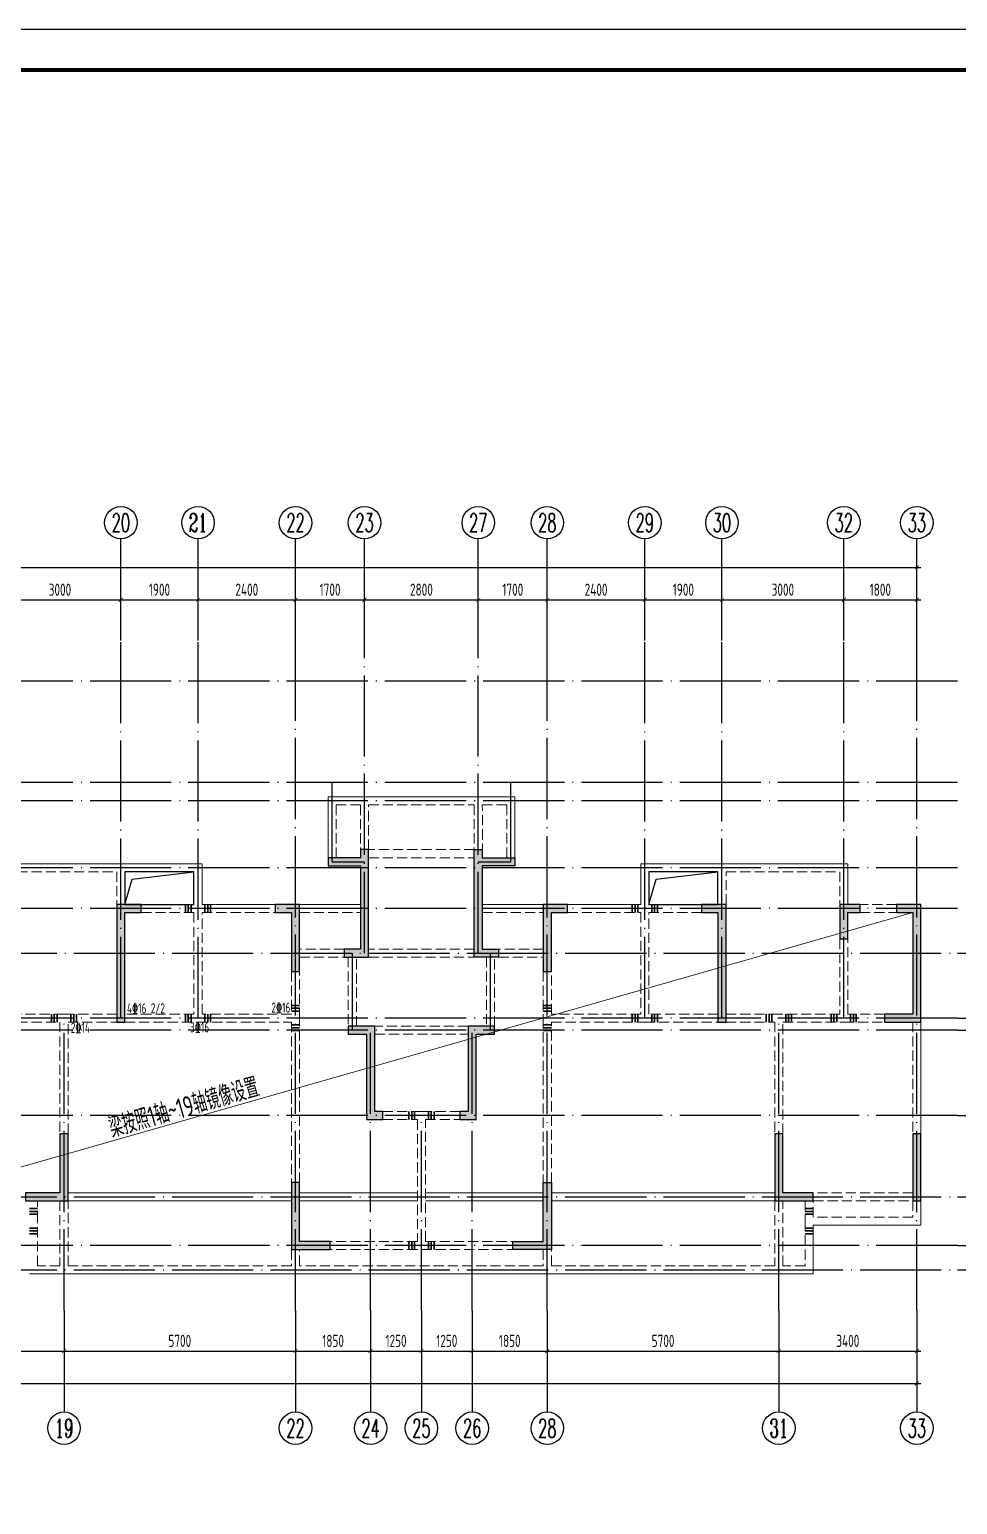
# Model space of a CAD drawing. Extents: x 826826 to 1642106, y -156213 to 399140.
# Drawn here: x 1428500 to 1451350, y -26189 to 10136 of the extents above; entities that cross this region are included whole.
import ezdxf
from ezdxf.enums import TextEntityAlignment as Align

# ---------------------------------------------------------------- set-up
doc = ezdxf.new("R2010")
doc.units = 0
doc.header["$LTSCALE"] = 1000
doc.linetypes.add('DASH', pattern=[0.35, 0.25, -0.1])
doc.linetypes.add('DOTE', pattern=[2.42, 2, -0.2, 0.02, -0.2])
doc.layers.get('0').update_dxf_attribs({"linetype": 'CONTINUOUS'})
doc.layers.get('DEFPOINTS').update_dxf_attribs({"linetype": 'CONTINUOUS'})
for name, color, linetype in [('-TK', 7, 'CONTINUOUS'), ('A-AXIS', 1, 'CONTINUOUS'), ('A-DOTE', 10, 'DOTE'), ('AXIS_TEXT', 4, 'CONTINUOUS'), ('S-D洞口', 4, 'CONTINUOUS'), ('S-L主梁线', 4, 'DASH'), ('S-L梁编号', 6, 'CONTINUOUS'), ('S-L梁配筋', 7, 'CONTINUOUS'), ('S-Q墙填充', 252, 'CONTINUOUS'), ('S-Q墙实线', 6, 'CONTINUOUS'), ('S-Y一般标注', 3, 'CONTINUOUS')]:
    doc.layers.add(name, color=color, linetype=linetype)
doc.layers.add('梁附加箍筋', color=1, linetype='CONTINUOUS', lineweight=35)
doc.styles.add('_TCH_AXIS', font='COMPLEX', dxfattribs={"bigfont": 'GBCBIG'})
doc.styles.add('COMPLEX', font='COMPLEX')
doc.styles.add('TSSD_DIMENSION', font='Tssdeng.shx', dxfattribs={"width": 0.7, "bigfont": 'tssdchn.shx'})
doc.styles.add('TSSD_REIN', font='tssdeng.shx', dxfattribs={"width": 0.7, "height": 300, "bigfont": 'tssdchn.shx'})
doc.dimstyles.new('TSSD_100_100$0', dxfattribs={"dimtxt": 300, "dimasz": 80, "dimexe": 100, "dimexo": 250, "dimgap": 100, "dimtad": 1, "dimdec": 0, "dimzin": 0, "dimdsep": 46, "dimtxsty": 'TSSD_DIMENSION', "dimblk": 'ARCHTICK', "dimcen": 0, "dimdle": 100, "dimclrd": 3, "dimclre": 3, "dimclrt": 7, "dimadec": 0, "dimazin": 0, "dimtfac": 1, "dimtdec": 0, "dimtix": 1, "dimtmove": 2, "dimatfit": 3, "dimldrblk": 'ARCHTICK', "dimfxl": 0, "dimtolj": 1, "dimtzin": 0, "dimarcsym": 0})

# ---------------------------------------------------------------- blocks, each defined once
blk = doc.blocks.new('_ArchTick')
at = {"color": 0, "linetype": 'ByBlock', "const_width": 0.15}
blk.add_lwpolyline([(-0.5, -0.5), (0.5, 0.5)], dxfattribs=at)
blk = doc.blocks.new('*D859')
at = {"layer": 'DEFPOINTS', "color": 0}
for p in [(53100, 20800), (51300, 19800), (53100, 19800)]:
    blk.add_point(p, dxfattribs=at)
at = {"layer": 'S-Y一般标注', "color": 0, "lineweight": -2}
for p, q in [((51200, 20800), (53200, 20800)), ((51300, 20050), (51300, 20900)), ((53100, 20050), (53100, 20900))]:
    blk.add_line(p, q, dxfattribs=at)
at = {"layer": 'S-Y一般标注', "color": 0, "lineweight": -2, "xscale": 100, "yscale": 100, "zscale": 100, "rotation": 180}
blk.add_blockref('_ArchTick', (51300, 20800), dxfattribs=at)
at = {"layer": 'S-Y一般标注', "color": 0, "lineweight": -2, "xscale": 100, "yscale": 100, "zscale": 100}
blk.add_blockref('_ArchTick', (53100, 20800), dxfattribs=at)
at = {"layer": 'S-Y一般标注', "color": 7, "insert": (52200, 21050), "char_height": 300, "attachment_point": 5, "style": 'TSSD_DIMENSION'}
blk.add_mtext('\\A1;1800', dxfattribs=at)
blk = doc.blocks.new('*D860')
at = {"layer": 'DEFPOINTS', "color": 0}
for p in [(51300, 20800), (48300, 19800), (51300, 19800)]:
    blk.add_point(p, dxfattribs=at)
at = {"layer": 'S-Y一般标注', "color": 0, "lineweight": -2}
for p, q in [((48200, 20800), (51400, 20800)), ((48300, 20050), (48300, 20900)), ((51300, 20050), (51300, 20900))]:
    blk.add_line(p, q, dxfattribs=at)
at = {"layer": 'S-Y一般标注', "color": 0, "lineweight": -2, "xscale": 100, "yscale": 100, "zscale": 100, "rotation": 180}
blk.add_blockref('_ArchTick', (48300, 20800), dxfattribs=at)
at = {"layer": 'S-Y一般标注', "color": 0, "lineweight": -2, "xscale": 100, "yscale": 100, "zscale": 100}
blk.add_blockref('_ArchTick', (51300, 20800), dxfattribs=at)
at = {"layer": 'S-Y一般标注', "color": 7, "insert": (49800, 21050), "char_height": 300, "attachment_point": 5, "style": 'TSSD_DIMENSION'}
blk.add_mtext('\\A1;3000', dxfattribs=at)
blk = doc.blocks.new('*D861')
at = {"layer": 'DEFPOINTS', "color": 0}
for p in [(48300, 20800), (46400, 19800), (48300, 19800)]:
    blk.add_point(p, dxfattribs=at)
at = {"layer": 'S-Y一般标注', "color": 0, "lineweight": -2}
for p, q in [((46300, 20800), (48400, 20800)), ((46400, 20050), (46400, 20900)), ((48300, 20050), (48300, 20900))]:
    blk.add_line(p, q, dxfattribs=at)
at = {"layer": 'S-Y一般标注', "color": 0, "lineweight": -2, "xscale": 100, "yscale": 100, "zscale": 100, "rotation": 180}
blk.add_blockref('_ArchTick', (46400, 20800), dxfattribs=at)
at = {"layer": 'S-Y一般标注', "color": 0, "lineweight": -2, "xscale": 100, "yscale": 100, "zscale": 100}
blk.add_blockref('_ArchTick', (48300, 20800), dxfattribs=at)
at = {"layer": 'S-Y一般标注', "color": 7, "insert": (47350, 21050), "char_height": 300, "attachment_point": 5, "style": 'TSSD_DIMENSION'}
blk.add_mtext('\\A1;1900', dxfattribs=at)
blk = doc.blocks.new('*D862')
at = {"layer": 'DEFPOINTS', "color": 0}
for p in [(46400, 20800), (44000, 19800), (46400, 19800)]:
    blk.add_point(p, dxfattribs=at)
at = {"layer": 'S-Y一般标注', "color": 0, "lineweight": -2}
for p, q in [((43900, 20800), (46500, 20800)), ((44000, 20050), (44000, 20900)), ((46400, 20050), (46400, 20900))]:
    blk.add_line(p, q, dxfattribs=at)
at = {"layer": 'S-Y一般标注', "color": 0, "lineweight": -2, "xscale": 100, "yscale": 100, "zscale": 100, "rotation": 180}
blk.add_blockref('_ArchTick', (44000, 20800), dxfattribs=at)
at = {"layer": 'S-Y一般标注', "color": 0, "lineweight": -2, "xscale": 100, "yscale": 100, "zscale": 100}
blk.add_blockref('_ArchTick', (46400, 20800), dxfattribs=at)
at = {"layer": 'S-Y一般标注', "color": 7, "insert": (45200, 21050), "char_height": 300, "attachment_point": 5, "style": 'TSSD_DIMENSION'}
blk.add_mtext('\\A1;2400', dxfattribs=at)
blk = doc.blocks.new('*D863')
at = {"layer": 'DEFPOINTS', "color": 0}
for p in [(44000, 20800), (42300, 19800), (44000, 19800)]:
    blk.add_point(p, dxfattribs=at)
at = {"layer": 'S-Y一般标注', "color": 0, "lineweight": -2}
for p, q in [((42200, 20800), (44100, 20800)), ((42300, 20050), (42300, 20900)), ((44000, 20050), (44000, 20900))]:
    blk.add_line(p, q, dxfattribs=at)
at = {"layer": 'S-Y一般标注', "color": 0, "lineweight": -2, "xscale": 100, "yscale": 100, "zscale": 100, "rotation": 180}
blk.add_blockref('_ArchTick', (42300, 20800), dxfattribs=at)
at = {"layer": 'S-Y一般标注', "color": 0, "lineweight": -2, "xscale": 100, "yscale": 100, "zscale": 100}
blk.add_blockref('_ArchTick', (44000, 20800), dxfattribs=at)
at = {"layer": 'S-Y一般标注', "color": 7, "insert": (43150, 21050), "char_height": 300, "attachment_point": 5, "style": 'TSSD_DIMENSION'}
blk.add_mtext('\\A1;1700', dxfattribs=at)
blk = doc.blocks.new('*D864')
at = {"layer": 'DEFPOINTS', "color": 0}
for p in [(42300, 20800), (39500, 19800), (42300, 19800)]:
    blk.add_point(p, dxfattribs=at)
at = {"layer": 'S-Y一般标注', "color": 0, "lineweight": -2}
for p, q in [((39400, 20800), (42400, 20800)), ((39500, 20050), (39500, 20900)), ((42300, 20050), (42300, 20900))]:
    blk.add_line(p, q, dxfattribs=at)
at = {"layer": 'S-Y一般标注', "color": 0, "lineweight": -2, "xscale": 100, "yscale": 100, "zscale": 100, "rotation": 180}
blk.add_blockref('_ArchTick', (39500, 20800), dxfattribs=at)
at = {"layer": 'S-Y一般标注', "color": 0, "lineweight": -2, "xscale": 100, "yscale": 100, "zscale": 100}
blk.add_blockref('_ArchTick', (42300, 20800), dxfattribs=at)
at = {"layer": 'S-Y一般标注', "color": 7, "insert": (40900, 21050), "char_height": 300, "attachment_point": 5, "style": 'TSSD_DIMENSION'}
blk.add_mtext('\\A1;2800', dxfattribs=at)
blk = doc.blocks.new('*D865')
at = {"layer": 'DEFPOINTS', "color": 0}
for p in [(39500, 20800), (37800, 19800), (39500, 19800)]:
    blk.add_point(p, dxfattribs=at)
at = {"layer": 'S-Y一般标注', "color": 0, "lineweight": -2}
for p, q in [((37700, 20800), (39600, 20800)), ((37800, 20050), (37800, 20900)), ((39500, 20050), (39500, 20900))]:
    blk.add_line(p, q, dxfattribs=at)
at = {"layer": 'S-Y一般标注', "color": 0, "lineweight": -2, "xscale": 100, "yscale": 100, "zscale": 100, "rotation": 180}
blk.add_blockref('_ArchTick', (37800, 20800), dxfattribs=at)
at = {"layer": 'S-Y一般标注', "color": 0, "lineweight": -2, "xscale": 100, "yscale": 100, "zscale": 100}
blk.add_blockref('_ArchTick', (39500, 20800), dxfattribs=at)
at = {"layer": 'S-Y一般标注', "color": 7, "insert": (38650, 21050), "char_height": 300, "attachment_point": 5, "style": 'TSSD_DIMENSION'}
blk.add_mtext('\\A1;1700', dxfattribs=at)
blk = doc.blocks.new('*D866')
at = {"layer": 'DEFPOINTS', "color": 0}
for p in [(37800, 20800), (35400, 19800), (37800, 19800)]:
    blk.add_point(p, dxfattribs=at)
at = {"layer": 'S-Y一般标注', "color": 0, "lineweight": -2}
for p, q in [((35300, 20800), (37900, 20800)), ((35400, 20050), (35400, 20900)), ((37800, 20050), (37800, 20900))]:
    blk.add_line(p, q, dxfattribs=at)
at = {"layer": 'S-Y一般标注', "color": 0, "lineweight": -2, "xscale": 100, "yscale": 100, "zscale": 100, "rotation": 180}
blk.add_blockref('_ArchTick', (35400, 20800), dxfattribs=at)
at = {"layer": 'S-Y一般标注', "color": 0, "lineweight": -2, "xscale": 100, "yscale": 100, "zscale": 100}
blk.add_blockref('_ArchTick', (37800, 20800), dxfattribs=at)
at = {"layer": 'S-Y一般标注', "color": 7, "insert": (36600, 21050), "char_height": 300, "attachment_point": 5, "style": 'TSSD_DIMENSION'}
blk.add_mtext('\\A1;2400', dxfattribs=at)
blk = doc.blocks.new('*D867')
at = {"layer": 'DEFPOINTS', "color": 0}
for p in [(35400, 20800), (33500, 19800), (35400, 19800)]:
    blk.add_point(p, dxfattribs=at)
at = {"layer": 'S-Y一般标注', "color": 0, "lineweight": -2}
for p, q in [((33400, 20800), (35500, 20800)), ((33500, 20050), (33500, 20900)), ((35400, 20050), (35400, 20900))]:
    blk.add_line(p, q, dxfattribs=at)
at = {"layer": 'S-Y一般标注', "color": 0, "lineweight": -2, "xscale": 100, "yscale": 100, "zscale": 100, "rotation": 180}
blk.add_blockref('_ArchTick', (33500, 20800), dxfattribs=at)
at = {"layer": 'S-Y一般标注', "color": 0, "lineweight": -2, "xscale": 100, "yscale": 100, "zscale": 100}
blk.add_blockref('_ArchTick', (35400, 20800), dxfattribs=at)
at = {"layer": 'S-Y一般标注', "color": 7, "insert": (34450, 21050), "char_height": 300, "attachment_point": 5, "style": 'TSSD_DIMENSION'}
blk.add_mtext('\\A1;1900', dxfattribs=at)
blk = doc.blocks.new('*D868')
at = {"layer": 'DEFPOINTS', "color": 0}
for p in [(33500, 20800), (30500, 19800), (33500, 19800)]:
    blk.add_point(p, dxfattribs=at)
at = {"layer": 'S-Y一般标注', "color": 0, "lineweight": -2}
for p, q in [((30400, 20800), (33600, 20800)), ((30500, 20050), (30500, 20900)), ((33500, 20050), (33500, 20900))]:
    blk.add_line(p, q, dxfattribs=at)
at = {"layer": 'S-Y一般标注', "color": 0, "lineweight": -2, "xscale": 100, "yscale": 100, "zscale": 100, "rotation": 180}
blk.add_blockref('_ArchTick', (30500, 20800), dxfattribs=at)
at = {"layer": 'S-Y一般标注', "color": 0, "lineweight": -2, "xscale": 100, "yscale": 100, "zscale": 100}
blk.add_blockref('_ArchTick', (33500, 20800), dxfattribs=at)
at = {"layer": 'S-Y一般标注', "color": 7, "insert": (32000, 21050), "char_height": 300, "attachment_point": 5, "style": 'TSSD_DIMENSION'}
blk.add_mtext('\\A1;3000', dxfattribs=at)
blk = doc.blocks.new('*D870')
at = {"layer": 'DEFPOINTS', "color": 0}
for p in [(49700.000008, 3300.000008), (53100.000008, 3300.000008), (53100.000008, 2300.000008)]:
    blk.add_point(p, dxfattribs=at)
at = {"layer": 'S-Y一般标注', "color": 0, "lineweight": -2}
for p, q in [((49700.000008, 3050.000008), (49700.000008, 2200.000008)), ((53100.000008, 3050.000008), (53100.000008, 2200.000008)), ((49600.000008, 2300.000008), (53200.000008, 2300.000008))]:
    blk.add_line(p, q, dxfattribs=at)
at = {"layer": 'S-Y一般标注', "color": 0, "lineweight": -2, "xscale": 100, "yscale": 100, "zscale": 100, "rotation": 180}
blk.add_blockref('_ArchTick', (49700.000008, 2300.000008), dxfattribs=at)
at = {"layer": 'S-Y一般标注', "color": 0, "lineweight": -2, "xscale": 100, "yscale": 100, "zscale": 100}
blk.add_blockref('_ArchTick', (53100.000008, 2300.000008), dxfattribs=at)
at = {"layer": 'S-Y一般标注', "color": 7, "insert": (51400.000008, 2550.000008), "char_height": 300, "attachment_point": 5, "style": 'TSSD_DIMENSION'}
blk.add_mtext('\\A1;3400', dxfattribs=at)
blk = doc.blocks.new('*D871')
at = {"layer": 'DEFPOINTS', "color": 0}
for p in [(44000, 3300), (49700, 3300), (49700, 2300)]:
    blk.add_point(p, dxfattribs=at)
at = {"layer": 'S-Y一般标注', "color": 0, "lineweight": -2}
for p, q in [((44000, 3050), (44000, 2200)), ((49700, 3050), (49700, 2200)), ((43900, 2300), (49800, 2300))]:
    blk.add_line(p, q, dxfattribs=at)
at = {"layer": 'S-Y一般标注', "color": 0, "lineweight": -2, "xscale": 100, "yscale": 100, "zscale": 100, "rotation": 180}
blk.add_blockref('_ArchTick', (44000, 2300), dxfattribs=at)
at = {"layer": 'S-Y一般标注', "color": 0, "lineweight": -2, "xscale": 100, "yscale": 100, "zscale": 100}
blk.add_blockref('_ArchTick', (49700, 2300), dxfattribs=at)
at = {"layer": 'S-Y一般标注', "color": 7, "insert": (46850, 2550), "char_height": 300, "attachment_point": 5, "style": 'TSSD_DIMENSION'}
blk.add_mtext('\\A1;5700', dxfattribs=at)
blk = doc.blocks.new('*D872')
at = {"layer": 'DEFPOINTS', "color": 0}
for p in [(42150, 3300), (44000, 3300), (44000, 2300)]:
    blk.add_point(p, dxfattribs=at)
at = {"layer": 'S-Y一般标注', "color": 0, "lineweight": -2}
for p, q in [((42150, 3050), (42150, 2200)), ((44000, 3050), (44000, 2200)), ((42050, 2300), (44100, 2300))]:
    blk.add_line(p, q, dxfattribs=at)
at = {"layer": 'S-Y一般标注', "color": 0, "lineweight": -2, "xscale": 100, "yscale": 100, "zscale": 100, "rotation": 180}
blk.add_blockref('_ArchTick', (42150, 2300), dxfattribs=at)
at = {"layer": 'S-Y一般标注', "color": 0, "lineweight": -2, "xscale": 100, "yscale": 100, "zscale": 100}
blk.add_blockref('_ArchTick', (44000, 2300), dxfattribs=at)
at = {"layer": 'S-Y一般标注', "color": 7, "insert": (43075, 2550), "char_height": 300, "attachment_point": 5, "style": 'TSSD_DIMENSION'}
blk.add_mtext('\\A1;1850', dxfattribs=at)
blk = doc.blocks.new('*D873')
at = {"layer": 'DEFPOINTS', "color": 0}
for p in [(37800, 3300), (39650, 3300), (39650, 2300)]:
    blk.add_point(p, dxfattribs=at)
at = {"layer": 'S-Y一般标注', "color": 0, "lineweight": -2}
for p, q in [((37800, 3050), (37800, 2200)), ((39650, 3050), (39650, 2200)), ((37700, 2300), (39750, 2300))]:
    blk.add_line(p, q, dxfattribs=at)
at = {"layer": 'S-Y一般标注', "color": 0, "lineweight": -2, "xscale": 100, "yscale": 100, "zscale": 100, "rotation": 180}
blk.add_blockref('_ArchTick', (37800, 2300), dxfattribs=at)
at = {"layer": 'S-Y一般标注', "color": 0, "lineweight": -2, "xscale": 100, "yscale": 100, "zscale": 100}
blk.add_blockref('_ArchTick', (39650, 2300), dxfattribs=at)
at = {"layer": 'S-Y一般标注', "color": 7, "insert": (38725, 2550), "char_height": 300, "attachment_point": 5, "style": 'TSSD_DIMENSION'}
blk.add_mtext('\\A1;1850', dxfattribs=at)
blk = doc.blocks.new('*D874')
at = {"layer": 'DEFPOINTS', "color": 0}
for p in [(32100, 3300), (37800, 3300), (37800, 2300)]:
    blk.add_point(p, dxfattribs=at)
at = {"layer": 'S-Y一般标注', "color": 0, "lineweight": -2}
for p, q in [((32100, 3050), (32100, 2200)), ((37800, 3050), (37800, 2200)), ((32000, 2300), (37900, 2300))]:
    blk.add_line(p, q, dxfattribs=at)
at = {"layer": 'S-Y一般标注', "color": 0, "lineweight": -2, "xscale": 100, "yscale": 100, "zscale": 100, "rotation": 180}
blk.add_blockref('_ArchTick', (32100, 2300), dxfattribs=at)
at = {"layer": 'S-Y一般标注', "color": 0, "lineweight": -2, "xscale": 100, "yscale": 100, "zscale": 100}
blk.add_blockref('_ArchTick', (37800, 2300), dxfattribs=at)
at = {"layer": 'S-Y一般标注', "color": 7, "insert": (34950, 2550), "char_height": 300, "attachment_point": 5, "style": 'TSSD_DIMENSION'}
blk.add_mtext('\\A1;5700', dxfattribs=at)
blk = doc.blocks.new('*D875')
at = {"layer": 'DEFPOINTS', "color": 0}
for p in [(28700.000008, 3300.000008), (32100.000008, 3300.000008), (32100.000008, 2300.000008)]:
    blk.add_point(p, dxfattribs=at)
at = {"layer": 'S-Y一般标注', "color": 0, "lineweight": -2}
for p, q in [((28700.000008, 3050.000008), (28700.000008, 2200.000008)), ((32100.000008, 3050.000008), (32100.000008, 2200.000008)), ((28600.000008, 2300.000008), (32200.000008, 2300.000008))]:
    blk.add_line(p, q, dxfattribs=at)
at = {"layer": 'S-Y一般标注', "color": 0, "lineweight": -2, "xscale": 100, "yscale": 100, "zscale": 100, "rotation": 180}
blk.add_blockref('_ArchTick', (28700.000008, 2300.000008), dxfattribs=at)
at = {"layer": 'S-Y一般标注', "color": 0, "lineweight": -2, "xscale": 100, "yscale": 100, "zscale": 100}
blk.add_blockref('_ArchTick', (32100.000008, 2300.000008), dxfattribs=at)
at = {"layer": 'S-Y一般标注', "color": 7, "insert": (30400.000008, 2550.000008), "char_height": 300, "attachment_point": 5, "style": 'TSSD_DIMENSION'}
blk.add_mtext('\\A1;3400', dxfattribs=at)
blk = doc.blocks.new('*D876')
at = {"layer": 'DEFPOINTS', "color": 0}
for p in [(54100.000008, 4900.000008), (55100.000008, 4900.000008), (54100.000008, 4300.000008)]:
    blk.add_point(p, dxfattribs=at)
at = {"layer": 'S-Y一般标注', "color": 0, "lineweight": -2}
for p, q in [((54350.000008, 4900.000008), (55200.000008, 4900.000008)), ((55100.000008, 4900.000008), (55100.000008, 5000.000008)), ((55100.000008, 4300.000008), (55100.000008, 4900.000008)), ((54350.000008, 4300.000008), (55200.000008, 4300.000008)), ((55100.000008, 4300.000008), (55100.000008, 4200.000008))]:
    blk.add_line(p, q, dxfattribs=at)
at = {"layer": 'S-Y一般标注', "color": 0, "lineweight": -2, "xscale": 100, "yscale": 100, "zscale": 100}
for p, rotation in [((55100.000008, 4900.000008), 270), ((55100.000008, 4300.000008), 90)]:
    blk.add_blockref('_ArchTick', p, dxfattribs=dict(at, rotation=rotation))
at = {"layer": 'S-Y一般标注', "color": 7, "insert": (54850.000008, 4600.000008), "char_height": 300, "attachment_point": 5, "rotation": 90, "style": 'TSSD_DIMENSION'}
blk.add_mtext('\\A1;600', dxfattribs=at)
blk = doc.blocks.new('*D887')
at = {"layer": 'DEFPOINTS', "color": 0}
for p in [(54100, 18800), (55900, 18800), (54100, 4300)]:
    blk.add_point(p, dxfattribs=at)
at = {"layer": 'S-Y一般标注', "color": 0, "lineweight": -2}
for p, q in [((55900, 4200), (55900, 18900)), ((54350, 18800), (56000, 18800)), ((54350, 4300), (56000, 4300))]:
    blk.add_line(p, q, dxfattribs=at)
at = {"layer": 'S-Y一般标注', "color": 0, "lineweight": -2, "xscale": 100, "yscale": 100, "zscale": 100}
for p, rotation in [((55900, 18800), 90), ((55900, 4300), 270)]:
    blk.add_blockref('_ArchTick', p, dxfattribs=dict(at, rotation=rotation))
at = {"layer": 'S-Y一般标注', "color": 7, "insert": (55650, 11550), "char_height": 300, "attachment_point": 5, "rotation": 90, "style": 'TSSD_DIMENSION'}
blk.add_mtext('\\A1;14500', dxfattribs=at)
blk = doc.blocks.new('*D911')
at = {"layer": 'DEFPOINTS', "color": 0}
for p in [(53100, 21600), (4300, 19800), (53100, 19800)]:
    blk.add_point(p, dxfattribs=at)
at = {"layer": 'S-Y一般标注', "color": 0, "lineweight": -2}
for p, q in [((4200, 21600), (53200, 21600)), ((4300, 20050), (4300, 21700)), ((53100, 20050), (53100, 21700))]:
    blk.add_line(p, q, dxfattribs=at)
at = {"layer": 'S-Y一般标注', "color": 0, "lineweight": -2, "xscale": 100, "yscale": 100, "zscale": 100, "rotation": 180}
blk.add_blockref('_ArchTick', (4300, 21600), dxfattribs=at)
at = {"layer": 'S-Y一般标注', "color": 0, "lineweight": -2, "xscale": 100, "yscale": 100, "zscale": 100}
blk.add_blockref('_ArchTick', (53100, 21600), dxfattribs=at)
at = {"layer": 'S-Y一般标注', "color": 7, "insert": (28700, 21850), "char_height": 300, "attachment_point": 5, "style": 'TSSD_DIMENSION'}
blk.add_mtext('\\A1;48800', dxfattribs=at)
blk = doc.blocks.new('*D918')
at = {"layer": 'DEFPOINTS', "color": 0}
for p in [(4300.000008, 3300.000008), (53100.000008, 3300.000008), (53100.000008, 1500.000008)]:
    blk.add_point(p, dxfattribs=at)
at = {"layer": 'S-Y一般标注', "color": 0, "lineweight": -2}
for p, q in [((4300.000008, 3050.000008), (4300.000008, 1400.000008)), ((53100.000008, 3050.000008), (53100.000008, 1400.000008)), ((4200.000008, 1500.000008), (53200.000008, 1500.000008))]:
    blk.add_line(p, q, dxfattribs=at)
at = {"layer": 'S-Y一般标注', "color": 0, "lineweight": -2, "xscale": 100, "yscale": 100, "zscale": 100, "rotation": 180}
blk.add_blockref('_ArchTick', (4300.000008, 1500.000008), dxfattribs=at)
at = {"layer": 'S-Y一般标注', "color": 0, "lineweight": -2, "xscale": 100, "yscale": 100, "zscale": 100}
blk.add_blockref('_ArchTick', (53100.000008, 1500.000008), dxfattribs=at)
at = {"layer": 'S-Y一般标注', "color": 7, "insert": (28700.000008, 1750.000008), "char_height": 300, "attachment_point": 5, "style": 'TSSD_DIMENSION'}
blk.add_mtext('\\A1;48800', dxfattribs=at)
blk = doc.blocks.new('_AXISO')
blk.add_circle((0, 0), 0.5)
at = {"layer": 'AXIS_TEXT', "style": 'COMPLEX', "width": 1.041667}
blk.add_attdef('A', text='', height=0.56, dxfattribs=at).set_placement((-0.25, -0.28), (0.25, -0.28), align=Align.FIT)
blk = doc.blocks.new('*D921')
at = {"layer": 'DEFPOINTS', "color": 0}
for p in [(39650, 3300), (40900, 3300), (40900, 2300)]:
    blk.add_point(p, dxfattribs=at)
at = {"layer": 'S-Y一般标注', "color": 0, "lineweight": -2}
for p, q in [((39650, 3050), (39650, 2200)), ((40900, 3050), (40900, 2200)), ((39550, 2300), (41000, 2300))]:
    blk.add_line(p, q, dxfattribs=at)
at = {"layer": 'S-Y一般标注', "color": 0, "lineweight": -2, "xscale": 100, "yscale": 100, "zscale": 100, "rotation": 180}
blk.add_blockref('_ArchTick', (39650, 2300), dxfattribs=at)
at = {"layer": 'S-Y一般标注', "color": 0, "lineweight": -2, "xscale": 100, "yscale": 100, "zscale": 100}
blk.add_blockref('_ArchTick', (40900, 2300), dxfattribs=at)
at = {"layer": 'S-Y一般标注', "color": 7, "insert": (40275, 2550), "char_height": 300, "attachment_point": 5, "style": 'TSSD_DIMENSION'}
blk.add_mtext('\\A1;1250', dxfattribs=at)
blk = doc.blocks.new('*D922')
at = {"layer": 'DEFPOINTS', "color": 0}
for p in [(40900, 3300), (42150, 3300), (42150, 2300)]:
    blk.add_point(p, dxfattribs=at)
at = {"layer": 'S-Y一般标注', "color": 0, "lineweight": -2}
for p, q in [((40900, 3050), (40900, 2200)), ((42150, 3050), (42150, 2200)), ((40800, 2300), (42250, 2300))]:
    blk.add_line(p, q, dxfattribs=at)
at = {"layer": 'S-Y一般标注', "color": 0, "lineweight": -2, "xscale": 100, "yscale": 100, "zscale": 100, "rotation": 180}
blk.add_blockref('_ArchTick', (40900, 2300), dxfattribs=at)
at = {"layer": 'S-Y一般标注', "color": 0, "lineweight": -2, "xscale": 100, "yscale": 100, "zscale": 100}
blk.add_blockref('_ArchTick', (42150, 2300), dxfattribs=at)
at = {"layer": 'S-Y一般标注', "color": 7, "insert": (41525, 2550), "char_height": 300, "attachment_point": 5, "style": 'TSSD_DIMENSION'}
blk.add_mtext('\\A1;1250', dxfattribs=at)
blk = doc.blocks.new('20210802.02294918')
at = {"layer": '梁附加箍筋', "lineweight": 35}
for p, q in [((-960793, -156931), (-960793, -156731)), ((-960723, -156931), (-960723, -156731)), ((-960653, -156931), (-960653, -156731)), ((-960313, -156931), (-960313, -156731)), ((-960243, -156931), (-960243, -156731)), ((-960173, -156931), (-960173, -156731)), ((-949793, -156931), (-949793, -156731)), ((-949723, -156931), (-949723, -156731)), ((-949653, -156931), (-949653, -156731)), ((-949313, -156931), (-949313, -156731)), ((-949243, -156931), (-949243, -156731)), ((-949173, -156931), (-949173, -156731)), ((-964093, -159631), (-964093, -159431)), ((-964023, -159631), (-964023, -159431)), ((-963953, -159631), (-963953, -159431)), ((-963613, -159631), (-963613, -159431)), ((-963543, -159631), (-963543, -159431)), ((-963473, -159631), (-963473, -159431)), ((-960793, -159631), (-960793, -159431)), ((-960723, -159631), (-960723, -159431)), ((-960653, -159631), (-960653, -159431)), ((-960313, -159631), (-960313, -159431)), ((-960243, -159631), (-960243, -159431)), ((-960173, -159631), (-960173, -159431)), ((-957983, -159221), (-958183, -159221)), ((-957983, -159291), (-958183, -159291)), ((-957983, -159361), (-958183, -159361)), ((-951783, -159221), (-951983, -159221)), ((-951783, -159291), (-951983, -159291)), ((-951783, -159361), (-951983, -159361)), ((-949793, -159631), (-949793, -159431)), ((-949723, -159631), (-949723, -159431)), ((-949653, -159631), (-949653, -159431)), ((-949313, -159631), (-949313, -159431)), ((-949243, -159631), (-949243, -159431)), ((-949173, -159631), (-949173, -159431)), ((-946493, -159631), (-946493, -159431)), ((-946423, -159631), (-946423, -159431)), ((-946353, -159631), (-946353, -159431)), ((-946013, -159631), (-946013, -159431)), ((-945943, -159631), (-945943, -159431)), ((-945873, -159631), (-945873, -159431)), ((-944895, -159631), (-944895, -159431)), ((-944825, -159631), (-944825, -159431)), ((-944755, -159631), (-944755, -159431)), ((-944415, -159631), (-944415, -159431)), ((-944345, -159631), (-944345, -159431)), ((-944275, -159631), (-944275, -159431)), ((-957983, -159701), (-958183, -159701)), ((-957983, -159771), (-958183, -159771)), ((-951783, -159701), (-951983, -159701)), ((-951783, -159771), (-951983, -159771)), ((-957983, -159841), (-958183, -159841)), ((-951783, -159841), (-951983, -159841)), ((-955293, -162031), (-955293, -161831)), ((-955223, -162031), (-955223, -161831)), ((-955153, -162031), (-955153, -161831)), ((-954813, -162031), (-954813, -161831)), ((-954743, -162031), (-954743, -161831)), ((-954673, -162031), (-954673, -161831)), ((-964433, -164221), (-964633, -164221)), ((-964433, -164291), (-964633, -164291)), ((-964433, -164361), (-964633, -164361)), ((-945333, -164221), (-945533, -164221)), ((-945333, -164291), (-945533, -164291)), ((-945333, -164361), (-945533, -164361)), ((-964433, -164701), (-964633, -164701)), ((-964433, -164771), (-964633, -164771)), ((-964433, -164841), (-964633, -164841)), ((-945333, -164701), (-945533, -164701)), ((-945333, -164771), (-945533, -164771)), ((-945333, -164841), (-945533, -164841)), ((-955293, -165231), (-955293, -165031)), ((-955223, -165231), (-955223, -165031)), ((-955153, -165231), (-955153, -165031)), ((-954813, -165231), (-954813, -165031)), ((-954743, -165231), (-954743, -165031)), ((-954673, -165231), (-954673, -165031))]:
    blk.add_line(p, q, dxfattribs=at)
blk = doc.blocks.new('20210809.19332126')
at = {"layer": 'S-Q墙填充'}
h = blk.add_hatch(color=252, dxfattribs=at)
h.dxf.hatch_style = 1
h.paths.add_polyline_path([(35199, 10250), (34400, 10250), (34400, 10050), (35199, 10050), (35199, 9000), (35199, 8000), (35000, 8000), (34799, 8000), (34799, 7800), (35000, 7800), (35399, 7800), (35399, 9000), (35399, 10150), (35399, 10450), (35199, 10450)])
h = blk.add_hatch(color=252, dxfattribs=at)
h.dxf.hatch_style = 1
h.paths.add_polyline_path([(38200, 10250), (38999, 10250), (38999, 10050), (38200, 10050), (38200, 9000), (38200, 8000), (38399, 8000), (38600, 8000), (38600, 7800), (38399, 7800), (38000, 7800), (38000, 9000), (38000, 10150), (38000, 10450), (38200, 10450)])
h = blk.add_hatch(color=252, dxfattribs=at)
h.dxf.hatch_style = 1
h.paths.add_polyline_path([(29400, 8900), (29800, 8900), (29800, 9100), (29200, 9100), (29200, 6200), (29400, 6200)])
h = blk.add_hatch(color=252, dxfattribs=at)
h.dxf.hatch_style = 1
h.paths.add_polyline_path([(33500, 7900), (33500, 7450), (33700, 7450), (33700, 7900), (33700, 9100), (33100, 9100), (33100, 8900), (33500, 8900)])
h = blk.add_hatch(color=252, dxfattribs=at)
h.dxf.hatch_style = 1
h.paths.add_polyline_path([(39700, 7900), (39700, 7450), (39900, 7450), (39900, 7900), (39900, 8900), (40300, 8900), (40300, 9100), (39700, 9100)])
h = blk.add_hatch(color=252, dxfattribs=at)
h.dxf.hatch_style = 1
h.paths.add_polyline_path([(44200, 9100), (43600, 9100), (43600, 8900), (44000, 8900), (44000, 6200), (44200, 6200)])
h = blk.add_hatch(color=252, dxfattribs=at)
h.dxf.hatch_style = 1
h.paths.add_polyline_path([(47000, 9100), (47000, 8250), (47200, 8250), (47200, 8900), (47500, 8900), (47500, 9100)])
h = blk.add_hatch(color=252, dxfattribs=at)
h.dxf.hatch_style = 1
h.paths.add_polyline_path([(48800, 8900), (48800, 6400), (48100, 6400), (48100, 6200), (49000, 6200), (49000, 9100), (48400, 9100), (48400, 8900)])
h = blk.add_hatch(color=252, dxfattribs=at)
h.dxf.hatch_style = 1
h.paths.add_polyline_path([(35350, 3800), (35750, 3800), (35750, 4000), (35550, 4000), (35550, 6100), (35300, 6100), (34900, 6100), (34900, 5900), (35300, 5900), (35350, 5900)])
h = blk.add_hatch(color=252, dxfattribs=at)
h.dxf.hatch_style = 1
h.paths.add_polyline_path([(37850, 6100), (37850, 4000), (37650, 4000), (37650, 3800), (38050, 3800), (38050, 5900), (38500, 5900), (38500, 6100)])
h = blk.add_hatch(color=252, dxfattribs=at)
h.dxf.hatch_style = 1
h.paths.add_polyline_path([(28000, 1800), (28000, 3450), (27800, 3450), (27800, 2000), (27150, 2000), (26950, 2000), (26950, 1800), (27150, 1800)])
h = blk.add_hatch(color=252, dxfattribs=at)
h.dxf.hatch_style = 1
h.paths.add_polyline_path([(46350, 2000), (46250, 2000), (45600, 2000), (45600, 3450), (45400, 3450), (45400, 1800), (46250, 1800), (46350, 1800)])
h = blk.add_hatch(color=252, dxfattribs=at)
h.dxf.hatch_style = 1
h.paths.add_polyline_path([(49000, 1800), (49000, 3450), (48800, 3450), (48800, 1800)])
h = blk.add_hatch(color=252, dxfattribs=at)
h.dxf.hatch_style = 1
h.paths.add_polyline_path([(33500, 600), (34450, 600), (34450, 800), (33700, 800), (33700, 2250), (33500, 2250)])
h = blk.add_hatch(color=252, dxfattribs=at)
h.dxf.hatch_style = 1
h.paths.add_polyline_path([(39900, 600), (38950, 600), (38950, 800), (39700, 800), (39700, 2250), (39900, 2250)])
at = {"layer": 'S-L主梁线', "linetype": 'ByBlock', "lineweight": 18}
for p, q in [((35300, 11750), (34400, 11750)), ((34400, 11750), (34400, 10250)), ((38100, 11750), (35300, 11750)), ((39000, 11750), (38100, 11750)), ((39000, 10250), (39000, 11750)), ((29300, 10100), (26200, 10100)), ((31300, 10100), (29300, 10100)), ((31300, 9100), (31300, 10100)), ((42100, 10100), (42100, 9100)), ((44100, 10100), (42100, 10100)), ((47199, 10100), (44100, 10100)), ((47200, 9100), (47199, 10100)), ((33100, 9100), (31300, 9100)), ((35200, 9100), (33700, 9100)), ((39700, 9100), (38201, 9101)), ((42100, 9100), (40300, 9100)), ((49000, 3450), (49000, 6200)), ((28000, 2000), (33500, 2000)), ((33700, 2000), (36600, 2000)), ((36800, 2000), (39700, 2000)), ((39900, 2000), (45400, 2000)), ((49000, 1200), (49000, 1900)), ((28000, 1800), (33500, 1800)), ((33700, 1800), (36600, 1800)), ((36800, 1800), (39700, 1800)), ((39900, 1800), (45400, 1800)), ((46350, 1200), (49000, 1200)), ((46350, 0), (46350, 1200)), ((27050, 0), (27900, 0)), ((27900, 0), (33600, 0)), ((33600, 0), (39800, 0)), ((39800, 0), (45500, 0)), ((45500, 0), (46350, 0))]:
    blk.add_line(p, q, dxfattribs=at)
at = {"layer": 'S-L主梁线', "linetype": 'DASH', "lineweight": 18}
for p, q in [((34600, 11550), (35200, 11550)), ((34600, 10250), (34600, 11550)), ((35200, 11550), (35200, 10350)), ((35400, 10450), (35400, 11550)), ((35400, 11550), (38000, 11550)), ((38000, 11550), (38001, 10450)), ((38201, 10350), (38200, 11550)), ((38200, 11550), (38800, 11550)), ((38800, 11550), (38800, 10250)), ((38001, 10450), (35400, 10450)), ((35400, 10250), (38001, 10250)), ((26400, 9900), (29200, 9900)), ((29200, 9900), (29200, 9100)), ((29400, 9100), (29400, 9900)), ((29400, 9900), (31100, 9900)), ((31100, 9900), (31100, 9100)), ((42300, 9100), (42300, 9900)), ((42300, 9900), (44000, 9900)), ((44000, 9900), (44000, 9100)), ((44200, 9100), (44200, 9900)), ((44200, 9900), (46999, 9900)), ((46999, 9900), (47000, 9000)), ((31100, 9100), (29800, 9100)), ((43600, 9100), (42300, 9100)), ((48400, 9100), (47500, 9100)), ((29800, 8900), (31100, 8900)), ((31100, 8900), (31100, 6400)), ((31300, 8900), (33100, 8900)), ((31300, 6400), (31300, 8900)), ((33700, 8900), (35200, 8900)), ((38201, 8901), (39700, 8900)), ((40300, 8900), (42100, 8900)), ((42100, 8900), (42100, 6400)), ((42300, 8900), (43600, 8900)), ((42300, 6400), (42300, 8900)), ((47500, 8900), (48400, 8900)), ((34800, 8000), (33700, 8000)), ((38000, 8000), (35400, 8000)), ((39700, 8000), (38600, 8000)), ((47000, 8250), (46999, 6400)), ((47199, 6400), (47200, 8250)), ((33700, 7800), (34800, 7800)), ((34900, 7800), (34900, 6100)), ((35100, 6100), (35100, 7800)), ((35400, 7800), (38000, 7800)), ((38300, 7800), (38300, 6100)), ((38500, 6100), (38500, 7800)), ((38600, 7800), (39700, 7800)), ((33500, 7450), (33500, 6400)), ((33700, 6300), (33700, 7450)), ((39700, 7450), (39700, 6300)), ((39900, 6400), (39900, 7450)), ((27900, 6400), (26400, 6400)), ((26400, 6200), (27800, 6200)), ((27800, 6200), (27800, 3450)), ((29200, 6400), (27900, 6400)), ((28000, 3450), (28000, 6200)), ((28000, 6200), (29200, 6200)), ((31100, 6400), (29400, 6400)), ((29400, 6200), (31200, 6200)), ((31200, 6200), (33500, 6200)), ((33500, 6400), (31300, 6400)), ((33500, 6200), (33500, 2250)), ((33700, 2250), (33700, 6300)), ((39700, 6300), (39700, 2250)), ((42100, 6400), (39900, 6400)), ((39900, 2250), (39900, 6200)), ((39900, 6200), (42200, 6200)), ((42200, 6200), (44000, 6200)), ((44000, 6400), (42300, 6400)), ((45500, 6400), (44200, 6400)), ((44200, 6200), (45400, 6200)), ((45400, 6200), (45400, 3450)), ((46999, 6400), (45500, 6400)), ((45600, 3450), (45600, 6200)), ((45600, 6200), (47099, 6200)), ((47099, 6200), (48100, 6200)), ((48100, 6400), (47199, 6400)), ((48800, 6200), (48800, 3450)), ((37850, 6100), (35550, 6100)), ((35550, 5900), (37850, 5900)), ((36700, 4000), (35750, 4000)), ((37650, 4000), (36700, 4000)), ((35750, 3800), (36600, 3800)), ((36600, 3800), (36600, 800)), ((36800, 800), (36800, 3800)), ((36800, 3800), (37650, 3800)), ((48800, 2000), (46350, 2000)), ((46350, 1400), (46350, 1900)), ((27250, 1300), (27250, 1800)), ((27800, 1800), (27800, 200)), ((28000, 200), (28000, 1800)), ((45400, 1800), (45400, 200)), ((45600, 200), (45600, 1800)), ((46150, 1800), (46150, 1300)), ((46350, 1800), (48800, 1800)), ((48800, 1800), (48800, 1400)), ((27250, 200), (27250, 1300)), ((46150, 1300), (46150, 200)), ((48800, 1400), (46350, 1400)), ((36600, 800), (34250, 800)), ((39150, 800), (36800, 800)), ((33500, 600), (33500, 200)), ((33700, 200), (33700, 600)), ((34250, 600), (36700, 600)), ((36700, 600), (39150, 600)), ((39700, 600), (39700, 200)), ((39900, 200), (39900, 600)), ((27800, 200), (27250, 200)), ((33500, 200), (28000, 200)), ((39700, 200), (33700, 200)), ((45400, 200), (39900, 200)), ((46150, 200), (45600, 200))]:
    blk.add_line(p, q, dxfattribs=at)
at = {"layer": 'S-Q墙实线'}
for points in [[(35199, 10250), (34400, 10250), (34400, 10050), (35199, 10050), (35199, 9000), (35199, 8000), (35000, 8000), (34799, 8000), (34799, 7800), (35000, 7800), (35399, 7800), (35399, 9000), (35399, 10150), (35399, 10450), (35199, 10450), (35199, 10250)], [(38200, 10250), (38999, 10250), (38999, 10050), (38200, 10050), (38200, 9000), (38200, 8000), (38399, 8000), (38600, 8000), (38600, 7800), (38399, 7800), (38000, 7800), (38000, 9000), (38000, 10150), (38000, 10450), (38200, 10450), (38200, 10250)], [(48800, 8900), (48800, 6400), (48100, 6400), (48100, 6200), (49000, 6200), (49000, 9100), (48400, 9100), (48400, 8900), (48800, 8900)], [(37850, 6100), (37850, 4000), (37650, 4000), (37650, 3800), (38050, 3800), (38050, 5900), (38500, 5900), (38500, 6100), (37850, 6100)], [(46350, 1800), (46350, 1800), (46350, 2000), (46350, 2000), (45600, 2000), (45600, 3450), (45400, 3450), (45400, 1800), (46350, 1800)]]:
    blk.add_lwpolyline(points, dxfattribs=at)
for points in [[(29400, 8900), (29800, 8900), (29800, 9100), (29200, 9100), (29200, 6200), (29400, 6200)], [(33500, 7900), (33500, 7450), (33700, 7450), (33700, 7900), (33700, 9100), (33100, 9100), (33100, 8900), (33500, 8900)], [(39700, 7900), (39700, 7450), (39900, 7450), (39900, 7900), (39900, 8900), (40300, 8900), (40300, 9100), (39700, 9100)], [(44200, 9100), (43600, 9100), (43600, 8900), (44000, 8900), (44000, 6200), (44200, 6200)], [(47000, 9100), (47000, 8250), (47200, 8250), (47200, 8900), (47500, 8900), (47500, 9100)], [(35350, 3800), (35750, 3800), (35750, 4000), (35550, 4000), (35550, 6100), (35300, 6100), (34900, 6100), (34900, 5900), (35300, 5900), (35350, 5900)], [(28000, 1800), (28000, 3450), (27800, 3450), (27800, 2000), (27150, 2000), (26950, 2000), (26950, 1800), (27150, 1800)], [(49000, 1800), (49000, 3450), (48800, 3450), (48800, 1800)], [(33500, 600), (34450, 600), (34450, 800), (33700, 800), (33700, 2250), (33500, 2250)], [(39900, 600), (38950, 600), (38950, 800), (39700, 800), (39700, 2250), (39900, 2250)]]:
    blk.add_lwpolyline(points, close=True, dxfattribs=at)
blk = doc.blocks.new('A1')
blk.add_lwpolyline([(0, 59400), (0, 0), (84100, 0), (84100, 59400)], close=True)
at = {"const_width": 100}
blk.add_lwpolyline([(2500, 58400), (2500, 1000), (83100, 1000), (83100, 58400)], close=True, dxfattribs=at)
blk = doc.blocks.new('20210801.08533475')
at = {"layer": 'A-AXIS'}
for p, q in [((33500, 19800), (33500, 22300)), ((35400, 19800), (35400, 22300)), ((37800, 19800), (37800, 22300)), ((39500, 19800), (39500, 22300)), ((42300, 19800), (42300, 22300)), ((44000, 19800), (44000, 22300)), ((46400, 19800), (46400, 22300)), ((48300, 19800), (48300, 22300)), ((51300, 19800), (51300, 22300)), ((53100, 19800), (53100, 22300)), ((54100, 12100), (56600, 12100)), ((54100, 10500), (56600, 10500)), ((54100, 10200), (56600, 10200)), ((54100, 8100), (56600, 8100)), ((54100, 6100), (56600, 6100)), ((54100, 4900), (56600, 4900)), ((54100, 4300), (56600, 4300)), ((32100, 3300), (32100, 800)), ((37800, 3300), (37800, 800)), ((39650, 3300), (39650, 800)), ((40900, 3300), (40900, 800)), ((42150, 3300), (42150, 800)), ((44000, 3300), (44000, 800)), ((49700, 3300), (49700, 800)), ((53100, 3300), (53100, 800))]:
    blk.add_line(p, q, dxfattribs=at)
at = {"layer": 'A-DOTE'}
for p, q in [((33500, 10500), (33500, 19800)), ((35400, 10500), (35400, 19800)), ((37800, 3300), (37800, 19800)), ((39500, 12100), (39500, 19800)), ((42300, 12100), (42300, 19800)), ((44000, 3300), (44000, 19800)), ((46400, 10500), (46400, 19800)), ((48300, 10500), (48300, 19800)), ((51300, 10500), (51300, 19800)), ((53100, 3300), (53100, 19800)), ((54100, 18800), (3300, 18800)), ((54100, 16300), (3300, 16300)), ((38700, 14350), (38700, 16300)), ((43100, 14350), (43100, 16300)), ((54100, 15850), (3300, 15850)), ((54100, 14200), (3300, 14200)), ((38700, 14350), (39500, 14350)), ((42300, 14350), (43100, 14350)), ((54100, 13200), (3300, 13200)), ((3300, 12100), (54100, 12100)), ((39200, 10200), (39200, 12100)), ((42600, 10200), (42600, 12100)), ((54100, 10500), (3300, 10500)), ((54100, 10200), (3300, 10200)), ((32100, 3300), (32100, 10500)), ((39650, 3300), (39650, 10200)), ((42150, 3300), (42150, 10200)), ((49700, 3300), (49700, 10500)), ((54100, 8100), (3300, 8100)), ((40900, 3300), (40900, 8100)), ((3300, 6100), (54100, 6100)), ((54100, 4900), (3300, 4900)), ((3300, 4300), (54100, 4300))]:
    blk.add_line(p, q, dxfattribs=at)
at = {"layer": 'A-AXIS'}
ref = blk.add_blockref('_AXISO', (33500, 22700), dxfattribs=dict(at, xscale=800, yscale=800, zscale=800))
ref.add_attrib('A', '20', dxfattribs={"layer": 'AXIS_TEXT', "height": 452.55, "style": '_TCH_AXIS', "width": 0.617647}).set_placement((33273.7, 22473.7), (33726.3, 22473.7), align=Align.FIT)
ref = blk.add_blockref('_AXISO', (35400, 22700), dxfattribs=dict(at, xscale=800, yscale=800, zscale=800))
ref.add_attrib('A', '21', dxfattribs={"layer": 'AXIS_TEXT', "height": 452.55, "style": '_TCH_AXIS', "width": 0.724138}).set_placement((35173.7, 22473.7), (35626.3, 22473.7), align=Align.FIT)
ref = blk.add_blockref('_AXISO', (37800, 22700), dxfattribs=dict(at, xscale=800, yscale=800, zscale=800))
ref.add_attrib('A', '22', dxfattribs={"layer": 'AXIS_TEXT', "height": 452.55, "style": '_TCH_AXIS', "width": 0.617647}).set_placement((37573.7, 22473.7), (38026.3, 22473.7), align=Align.FIT)
ref = blk.add_blockref('_AXISO', (39500, 22700), dxfattribs=dict(at, xscale=800, yscale=800, zscale=800))
ref.add_attrib('A', '23', dxfattribs={"layer": 'AXIS_TEXT', "height": 452.55, "style": '_TCH_AXIS', "width": 0.617647}).set_placement((39273.7, 22473.7), (39726.3, 22473.7), align=Align.FIT)
ref = blk.add_blockref('_AXISO', (42300, 22700), dxfattribs=dict(at, xscale=800, yscale=800, zscale=800))
ref.add_attrib('A', '27', dxfattribs={"layer": 'AXIS_TEXT', "height": 452.55, "style": '_TCH_AXIS', "width": 0.617647}).set_placement((42073.7, 22473.7), (42526.3, 22473.7), align=Align.FIT)
ref = blk.add_blockref('_AXISO', (44000, 22700), dxfattribs=dict(at, xscale=800, yscale=800, zscale=800))
ref.add_attrib('A', '28', dxfattribs={"layer": 'AXIS_TEXT', "height": 452.55, "style": '_TCH_AXIS', "width": 0.617647}).set_placement((43773.7, 22473.7), (44226.3, 22473.7), align=Align.FIT)
ref = blk.add_blockref('_AXISO', (46400, 22700), dxfattribs=dict(at, xscale=800, yscale=800, zscale=800))
ref.add_attrib('A', '29', dxfattribs={"layer": 'AXIS_TEXT', "height": 452.55, "style": '_TCH_AXIS', "width": 0.617647}).set_placement((46173.7, 22473.7), (46626.3, 22473.7), align=Align.FIT)
ref = blk.add_blockref('_AXISO', (48300, 22700), dxfattribs=dict(at, xscale=800, yscale=800, zscale=800))
ref.add_attrib('A', '30', dxfattribs={"layer": 'AXIS_TEXT', "height": 452.55, "style": '_TCH_AXIS', "width": 0.636364}).set_placement((48073.7, 22473.7), (48526.3, 22473.7), align=Align.FIT)
ref = blk.add_blockref('_AXISO', (51300, 22700), dxfattribs=dict(at, xscale=800, yscale=800, zscale=800))
ref.add_attrib('A', '32', dxfattribs={"layer": 'AXIS_TEXT', "height": 452.55, "style": '_TCH_AXIS', "width": 0.636364}).set_placement((51073.7, 22473.7), (51526.3, 22473.7), align=Align.FIT)
ref = blk.add_blockref('_AXISO', (53100, 22700), dxfattribs=dict(at, xscale=800, yscale=800, zscale=800))
ref.add_attrib('A', '33', dxfattribs={"layer": 'AXIS_TEXT', "height": 452.55, "style": '_TCH_AXIS', "width": 0.636364}).set_placement((52873.7, 22473.7), (53326.3, 22473.7), align=Align.FIT)
ref = blk.add_blockref('_AXISO', (32100, 400), dxfattribs=dict(at, xscale=800, yscale=800, zscale=800))
ref.add_attrib('A', '19', dxfattribs={"layer": 'AXIS_TEXT', "height": 452.55, "style": '_TCH_AXIS', "width": 0.724138}).set_placement((31873.7, 173.7), (32326.3, 173.7), align=Align.FIT)
ref = blk.add_blockref('_AXISO', (37800, 400), dxfattribs=dict(at, xscale=800, yscale=800, zscale=800))
ref.add_attrib('A', '22', dxfattribs={"layer": 'AXIS_TEXT', "height": 452.55, "style": '_TCH_AXIS', "width": 0.617647}).set_placement((37573.7, 173.7), (38026.3, 173.7), align=Align.FIT)
ref = blk.add_blockref('_AXISO', (39650, 400), dxfattribs=dict(at, xscale=800, yscale=800, zscale=800))
ref.add_attrib('A', '24', dxfattribs={"layer": 'AXIS_TEXT', "height": 452.55, "style": '_TCH_AXIS', "width": 0.583333}).set_placement((39423.7, 173.7), (39876.3, 173.7), align=Align.FIT)
ref = blk.add_blockref('_AXISO', (40900, 400), dxfattribs=dict(at, xscale=800, yscale=800, zscale=800))
ref.add_attrib('A', '25', dxfattribs={"layer": 'AXIS_TEXT', "height": 452.55, "style": '_TCH_AXIS', "width": 0.617647}).set_placement((40673.7, 173.7), (41126.3, 173.7), align=Align.FIT)
ref = blk.add_blockref('_AXISO', (42150, 400), dxfattribs=dict(at, xscale=800, yscale=800, zscale=800))
ref.add_attrib('A', '26', dxfattribs={"layer": 'AXIS_TEXT', "height": 452.55, "style": '_TCH_AXIS', "width": 0.617647}).set_placement((41923.7, 173.7), (42376.3, 173.7), align=Align.FIT)
ref = blk.add_blockref('_AXISO', (44000, 400), dxfattribs=dict(at, xscale=800, yscale=800, zscale=800))
ref.add_attrib('A', '28', dxfattribs={"layer": 'AXIS_TEXT', "height": 452.55, "style": '_TCH_AXIS', "width": 0.617647}).set_placement((43773.7, 173.7), (44226.3, 173.7), align=Align.FIT)
ref = blk.add_blockref('_AXISO', (49700, 400), dxfattribs=dict(at, xscale=800, yscale=800, zscale=800))
ref.add_attrib('A', '31', dxfattribs={"layer": 'AXIS_TEXT', "height": 452.55, "style": '_TCH_AXIS', "width": 0.75}).set_placement((49473.7, 173.7), (49926.3, 173.7), align=Align.FIT)
ref = blk.add_blockref('_AXISO', (53100, 400), dxfattribs=dict(at, xscale=800, yscale=800, zscale=800))
ref.add_attrib('A', '33', dxfattribs={"layer": 'AXIS_TEXT', "height": 452.55, "style": '_TCH_AXIS', "width": 0.636364}).set_placement((52873.7, 173.7), (53326.3, 173.7), align=Align.FIT)
at = {"layer": 'S-Y一般标注'}
for p1, p2, distance, picture, middle in [((4300, 19800), (53100, 19800), 1800, '*D911', (28700, 21850)), ((30500, 19800), (33500, 19800), 1000, '*D868', (32000, 21050)), ((33500, 19800), (35400, 19800), 1000, '*D867', (34450, 21050)), ((35400, 19800), (37800, 19800), 1000, '*D866', (36600, 21050)), ((37800, 19800), (39500, 19800), 1000, '*D865', (38650, 21050)), ((39500, 19800), (42300, 19800), 1000, '*D864', (40900, 21050)), ((42300, 19800), (44000, 19800), 1000, '*D863', (43150, 21050)), ((44000, 19800), (46400, 19800), 1000, '*D862', (45200, 21050)), ((46400, 19800), (48300, 19800), 1000, '*D861', (47350, 21050)), ((48300, 19800), (51300, 19800), 1000, '*D860', (49800, 21050)), ((51300, 19800), (53100, 19800), 1000, '*D859', (52200, 21050)), ((54100, 4300), (54100, 18800), -1800, '*D887', (55650, 11550)), ((54100, 4300), (54100, 4900), -1000, '*D876', (54850, 4600)), ((4300, 3300), (53100, 3300), -1800, '*D918', (28700, 1750)), ((28700, 3300), (32100, 3300), -1000, '*D875', (30400, 2550)), ((32100, 3300), (37800, 3300), -1000, '*D874', (34950, 2550)), ((37800, 3300), (39650, 3300), -1000, '*D873', (38725, 2550)), ((39650, 3300), (40900, 3300), -1000, '*D921', (40275, 2550)), ((40900, 3300), (42150, 3300), -1000, '*D922', (41525, 2550)), ((42150, 3300), (44000, 3300), -1000, '*D872', (43075, 2550)), ((44000, 3300), (49700, 3300), -1000, '*D871', (46850, 2550)), ((49700, 3300), (53100, 3300), -1000, '*D870', (51400, 2550))]:
    dim = blk.add_aligned_dim(p1=p1, p2=p2, distance=distance, dimstyle='TSSD_100_100$0', override={"dimasz": 100, "dimclrd": 0, "dimclre": 0}, dxfattribs=at)
    dim.commit()
    dim.dimension.update_dxf_attribs({"geometry": picture, "text_midpoint": middle})

msp = doc.modelspace()

# ---------------------------------------------------------------- linework, layer by layer
at = {"layer": 'S-D洞口', "color": 5}
for points in [[(1430850.35, -11409.85), (1432550.35, -11409.85), (1432550.35, -10609.63), (1430850.35, -10609.63), (1430850.35, -11409.85), (1431031.72, -10791), (1432550.35, -10609.63)], [(1443750.36, -11409.85), (1445450.35, -11409.85), (1445450.35, -10609.63), (1443750.36, -10609.63), (1443750.36, -11409.85), (1443931.72, -10791), (1445450.35, -10609.63)]]:
    msp.add_lwpolyline(points, dxfattribs=at)
at = {"layer": 'S-L梁编号', "lineweight": 18}
msp.add_lwpolyline([(1426050.35, -18509.85), (1450250.36, -11609.85)], dxfattribs=at)

# ---------------------------------------------------------------- block references
at = {"layer": '-TK'}
msp.add_blockref('A1', (1385008.06, -49264.08), dxfattribs=at)
at = {"layer": 'S-Q墙填充'}
msp.add_blockref('20210809.19332126', (1401450.35, -20509.85), dxfattribs=at)
at = {"layer": 'S-Y一般标注'}
msp.add_blockref('20210801.08533475', (1397250.35, -24709.85), dxfattribs=at)
at = {"layer": '梁附加箍筋'}
msp.add_blockref('20210802.02294918', (2393133.79, 145321.16), dxfattribs=at)

# ---------------------------------------------------------------- texts
at = {"layer": 'S-L梁编号', "lineweight": 18, "style": 'TSSD_REIN', "width": 0.7}
msp.add_text('梁按照1轴~19轴镜像设置', height=500, rotation=15.975897, dxfattribs=at).set_placement((1430541.91, -17170.87))
at = {"layer": 'S-L梁配筋', "color": 7, "style": 'TSSD_REIN', "width": 0.7}
msp.add_text('4%%13216 2/2', height=250, rotation=359.999915, dxfattribs=at).set_placement((1430900.35, -14094.23))
msp.add_text('2%%13216', height=250, dxfattribs=at).set_placement((1434924.12, -14077.52), align=Align.RIGHT)
msp.add_text('2%%13214', height=250, dxfattribs=at).set_placement((1429752.15, -14573.96), align=Align.CENTER)
msp.add_text('3%%13216', height=250, rotation=359.999915, dxfattribs=at).set_placement((1432689.04, -14563.34), align=Align.CENTER)

doc.saveas('drawing.dxf')
